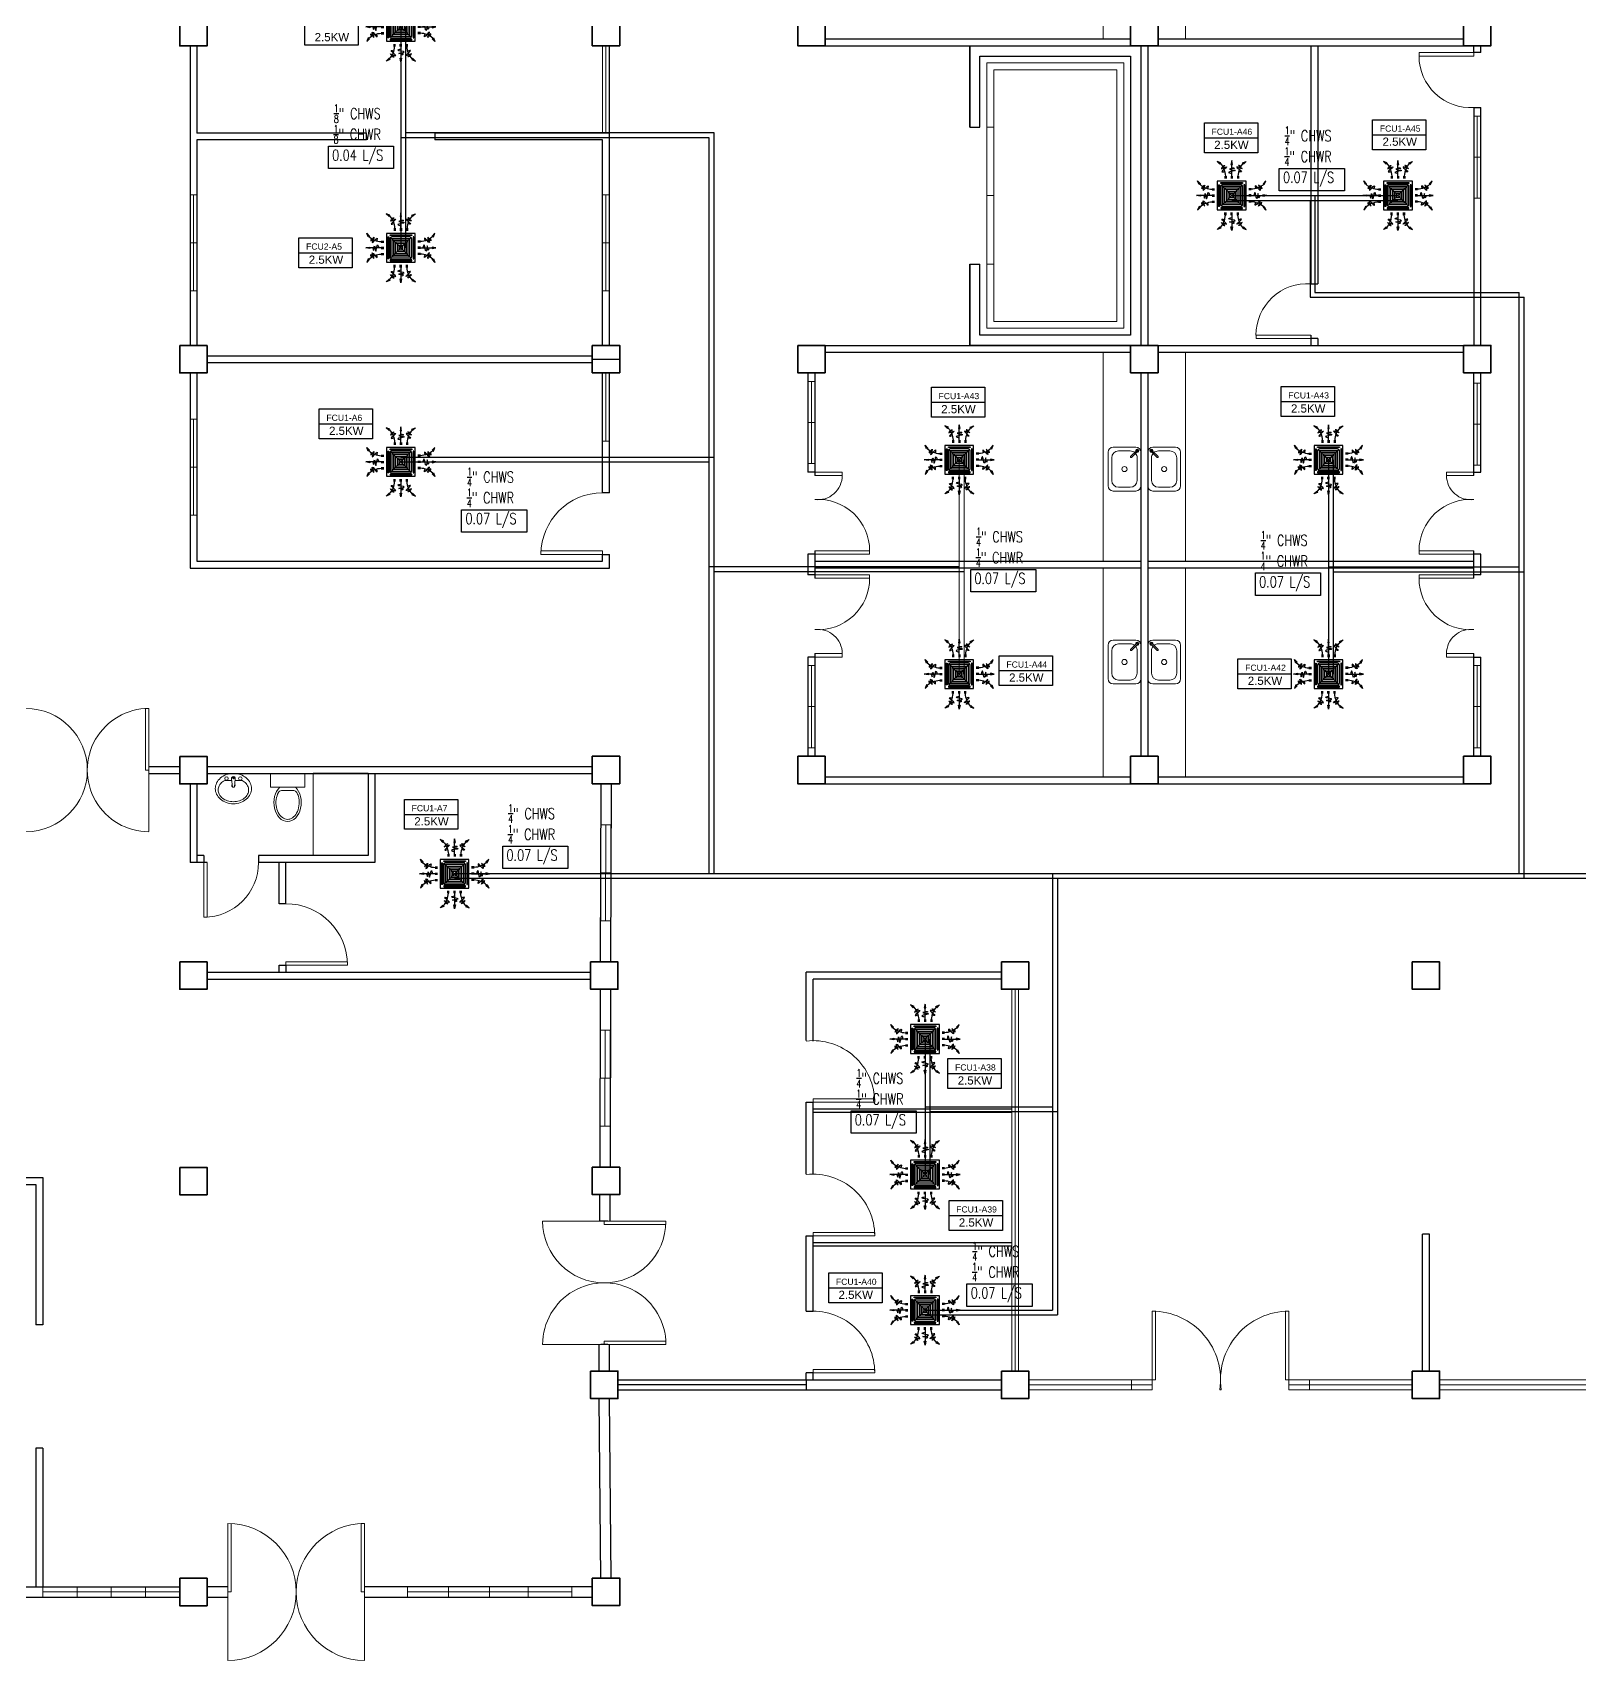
# Model space of a CAD drawing. Header units: millimetres. Extents: x 5 to 430, y 3 to 339.
# Drawn here: x 22.92 to 45.51, y 142.35 to 166.12 of the extents above; entities that cross this region are included whole.
import ezdxf

# ---------------------------------------------------------------- set-up
doc = ezdxf.new("R2010")
doc.units = ezdxf.units.MM
doc.header["$MEASUREMENT"] = 0
for name, color, linetype in [('AIR', 7, 'Continuous'), ('fcu line', 7, 'Continuous'), ('fcu return', 7, 'Continuous'), ('Legends', 7, 'Continuous'), ('pipe label', 7, 'Continuous')]:
    doc.layers.add(name, color=color, linetype=linetype)
doc.styles.add('Arch-Dim', font='simplex.shx', dxfattribs={"width": 0.75})
doc.styles.get("Standard").update_dxf_attribs({"font": 'arial.ttf'})

# ---------------------------------------------------------------- blocks, each defined once
blk = doc.blocks.new('FCU-13000P (CASSETTE SPLIT)')
at = {"layer": 'AIR', "ltscale": 3}
for p, q in [((0, 0.523), (0, 1)), ((-0.193, 0.558), (-0.193, 0.487)), ((-0.162, 0.558), (-0.162, 0.487)), ((-0.016, 0.558), (-0.016, 0.487)), ((0.016, 0.558), (0.016, 0.487)), ((0.162, 0.558), (0.162, 0.487)), ((0.193, 0.558), (0.193, 0.487)), ((-0.523, 0), (-1, 0)), ((-0.558, 0.193), (-0.487, 0.193)), ((-0.558, 0.162), (-0.487, 0.162)), ((-0.558, 0.016), (-0.487, 0.016)), ((0.558, 0.193), (0.487, 0.193)), ((0.558, 0.162), (0.487, 0.162)), ((0.558, 0.016), (0.487, 0.016)), ((0.523, 0), (1, 0)), ((-0.558, -0.016), (-0.487, -0.016)), ((-0.558, -0.162), (-0.487, -0.162)), ((-0.558, -0.193), (-0.487, -0.193)), ((0.558, -0.016), (0.487, -0.016)), ((0.558, -0.162), (0.487, -0.162)), ((0.558, -0.193), (0.487, -0.193)), ((-0.193, -0.558), (-0.193, -0.487)), ((-0.162, -0.558), (-0.162, -0.487)), ((-0.016, -0.558), (-0.016, -0.487)), ((0, -0.523), (0, -1)), ((0.016, -0.558), (0.016, -0.487)), ((0.162, -0.558), (0.162, -0.487)), ((0.193, -0.558), (0.193, -0.487))]:
    blk.add_line(p, q, dxfattribs=at)
at = {"layer": 'AIR'}
for p, q in [((0.295, -0.295), (-0.295, 0.295)), ((0.295, 0.295), (-0.295, -0.295))]:
    blk.add_line(p, q, dxfattribs=at)
at = {"layer": 'AIR', "ltscale": 3}
for points in [[(-0.335, 0.895), (-0.311, 0.932), (-0.416, 0.973)], [(-0.022, 0.89), (0.022, 0.89), (0, 1)], [(0.335, 0.895), (0.311, 0.932), (0.416, 0.973)], [(-0.89, 0.022), (-0.89, -0.022), (-1, 0)], [(-0.895, 0.335), (-0.932, 0.311), (-0.973, 0.416)], [(0.89, 0.022), (0.89, -0.022), (1, 0)], [(0.895, 0.335), (0.932, 0.311), (0.973, 0.416)], [(-0.895, -0.335), (-0.932, -0.311), (-0.973, -0.416)], [(0.895, -0.335), (0.932, -0.311), (0.973, -0.416)], [(-0.335, -0.895), (-0.311, -0.932), (-0.416, -0.973)], [(-0.022, -0.89), (0.022, -0.89), (0, -1)], [(0.335, -0.895), (0.311, -0.932), (0.416, -0.973)]]:
    blk.add_lwpolyline(points, close=True, dxfattribs=at)
at = {"layer": 'AIR'}
for points in [[(-0.323, 0.914, -0.171809), (-0.178, 0.558), (-0.178, 0.522)], [(0.323, 0.914, 0.171809), (0.178, 0.558), (0.178, 0.522)], [(-0.914, 0.323, 0.171809), (-0.558, 0.178), (-0.522, 0.178)], [(0.914, 0.323, -0.171809), (0.558, 0.178), (0.522, 0.178)], [(-0.914, -0.323, -0.171809), (-0.558, -0.178), (-0.522, -0.178)], [(0.914, -0.323, 0.171809), (0.558, -0.178), (0.522, -0.178)], [(-0.323, -0.914, 0.171809), (-0.178, -0.558), (-0.178, -0.522)], [(0.323, -0.914, -0.171809), (0.178, -0.558), (0.178, -0.522)]]:
    blk.add_lwpolyline(points, format="xyb", dxfattribs=at)
for points in [[(-0.41, -0.41), (0.41, -0.41), (0.41, 0.41), (-0.41, 0.41)], [(-0.373, 0.31), (-0.348, 0.31), (-0.348, -0.31), (-0.373, -0.31)], [(-0.31, 0.372), (0.31, 0.372), (0.31, 0.348), (-0.31, 0.348)], [(-0.26, -0.26), (0.26, -0.26), (0.26, 0.26), (-0.26, 0.26)], [(-0.21, -0.21), (0.21, -0.21), (0.21, 0.21), (-0.21, 0.21)], [(-0.16, -0.16), (0.16, -0.16), (0.16, 0.16), (-0.16, 0.16)], [(-0.11, -0.11), (0.11, -0.11), (0.11, 0.11), (-0.11, 0.11)], [(-0.06, -0.06), (0.06, -0.06), (0.06, 0.06), (-0.06, 0.06)], [(0.372, 0.31), (0.348, 0.31), (0.348, -0.31), (0.372, -0.31)], [(-0.31, -0.373), (0.31, -0.373), (0.31, -0.348), (-0.31, -0.348)]]:
    blk.add_lwpolyline(points, close=True, dxfattribs=at)
blk.add_lwpolyline([(-0.26, -0.31), (0.26, -0.31, 0.414214), (0.31, -0.26), (0.31, 0.26, 0.414214), (0.26, 0.31), (-0.26, 0.31, 0.414214), (-0.31, 0.26), (-0.31, -0.26, 0.414214)], format="xyb", close=True, dxfattribs=at)
at = {"layer": 'AIR', "ltscale": 3}
for points in [[(-0.268, 0.84), (-0.231, 0.852), (-0.134, 0.882), (-0.422, 0.704), (0.005, 0.903), (-0.358, 0.645), (-0.239, 0.678), (-0.199, 0.69)], [(0.268, 0.84), (0.231, 0.852), (0.134, 0.882), (0.422, 0.704), (-0.005, 0.903), (0.358, 0.645), (0.239, 0.678), (0.199, 0.69)], [(-0.84, 0.268), (-0.852, 0.231), (-0.882, 0.134), (-0.704, 0.422), (-0.903, -0.005), (-0.645, 0.358), (-0.678, 0.239), (-0.69, 0.199)], [(0.84, 0.268), (0.852, 0.231), (0.882, 0.134), (0.704, 0.422), (0.903, -0.005), (0.645, 0.358), (0.678, 0.239), (0.69, 0.199)], [(-0.84, -0.268), (-0.852, -0.231), (-0.882, -0.134), (-0.704, -0.422), (-0.903, 0.005), (-0.645, -0.358), (-0.678, -0.239), (-0.69, -0.199)], [(0.84, -0.268), (0.852, -0.231), (0.882, -0.134), (0.704, -0.422), (0.903, 0.005), (0.645, -0.358), (0.678, -0.239), (0.69, -0.199)], [(-0.268, -0.84), (-0.231, -0.852), (-0.134, -0.882), (-0.422, -0.704), (0.005, -0.903), (-0.358, -0.645), (-0.239, -0.678), (-0.199, -0.69)], [(0.268, -0.84), (0.231, -0.852), (0.134, -0.882), (0.422, -0.704), (-0.005, -0.903), (0.358, -0.645), (0.239, -0.678), (0.199, -0.69)]]:
    blk.add_open_spline(points, degree=3, knots=[0.0032834, 0.0032834, 0.0032834, 0.0032834, 0.0712567, 0.1924075, 0.3347111, 0.5062145, 0.5813292, 0.5813292, 0.5813292, 0.5813292], dxfattribs=at)
for points in [[(0, 0.8), (0.077, 0.776), (-0.058, 0.755), (0.098, 0.718), (-0.087, 0.663), (0, 0.631)], [(-0.8, 0), (-0.776, -0.077), (-0.755, 0.058), (-0.718, -0.098), (-0.663, 0.087), (-0.631, 0)], [(0.8, 0), (0.776, -0.077), (0.755, 0.058), (0.718, -0.098), (0.663, 0.087), (0.631, 0)], [(0, -0.8), (0.077, -0.776), (-0.058, -0.755), (0.098, -0.718), (-0.087, -0.663), (0, -0.631)]]:
    blk.add_spline(points, degree=3, dxfattribs=at)
for points in [[(-0.416, 0.973), (-0.335, 0.895), (-0.311, 0.932)], [(0, 1), (-0.022, 0.89), (0.022, 0.89)], [(0.416, 0.973), (0.335, 0.895), (0.311, 0.932)], [(-1, 0), (-0.89, 0.022), (-0.89, -0.022)], [(-0.973, 0.416), (-0.895, 0.335), (-0.932, 0.311)], [(1, 0), (0.89, 0.022), (0.89, -0.022)], [(0.973, 0.416), (0.895, 0.335), (0.932, 0.311)], [(-0.973, -0.416), (-0.895, -0.335), (-0.932, -0.311)], [(0.973, -0.416), (0.895, -0.335), (0.932, -0.311)], [(-0.416, -0.973), (-0.335, -0.895), (-0.311, -0.932)], [(0, -1), (-0.022, -0.89), (0.022, -0.89)], [(0.416, -0.973), (0.335, -0.895), (0.311, -0.932)]]:
    blk.add_solid(points, dxfattribs=at)

msp = doc.modelspace()

# ---------------------------------------------------------------- linework, layer by layer
at = {"color": 8, "lineweight": 9}
for p, q in [((38.557, 166.024), (38.557, 169.063)), ((39.757, 166.024), (39.757, 169.063)), ((31.245, 164.649), (31.245, 165.924)), ((31.295, 165.924), (31.295, 164.649)), ((36.857, 164.737), (36.957, 164.737)), ((36.857, 164.737), (36.857, 162.737)), ((36.957, 164.737), (36.957, 162.737)), ((31.245, 164.649), (31.345, 164.649)), ((25.22, 163.748), (25.32, 163.748)), ((25.27, 163.748), (25.27, 162.348)), ((31.245, 163.748), (31.345, 163.748)), ((31.295, 163.748), (31.295, 162.348)), ((36.957, 163.737), (36.857, 163.737)), ((25.22, 163.048), (25.32, 163.048)), ((31.245, 163.048), (31.345, 163.048)), ((36.857, 162.737), (36.957, 162.737)), ((25.32, 162.348), (25.22, 162.348)), ((31.345, 162.348), (31.245, 162.348)), ((38.557, 158.399), (38.557, 161.449)), ((39.757, 158.399), (39.757, 161.449)), ((31.245, 161.149), (31.245, 160.149)), ((31.295, 161.149), (31.295, 160.149)), ((25.22, 159.772), (25.22, 160.472)), ((25.22, 160.472), (25.32, 160.472)), ((25.27, 160.472), (25.27, 159.072)), ((25.32, 160.472), (25.32, 159.072)), ((31.245, 160.149), (31.345, 160.149)), ((25.22, 159.772), (25.32, 159.772)), ((25.32, 159.072), (25.22, 159.072)), ((38.557, 155.249), (38.557, 158.299)), ((39.757, 155.249), (39.757, 158.299)), ((25.839, 155.101), (25.826, 155.222)), ((25.868, 155.101), (25.881, 155.222)), ((26.395, 155.298), (26.895, 155.298)), ((26.395, 155.098), (26.395, 155.298)), ((26.895, 155.298), (26.895, 155.098)), ((27.02, 155.299), (27.02, 154.099)), ((26.895, 155.098), (26.395, 155.098)), ((26.735, 155.048), (26.554, 155.048)), ((31.366, 154.548), (31.218, 154.548)), ((31.218, 154.548), (31.218, 153.148)), ((31.292, 154.548), (31.288, 153.148)), ((31.366, 153.848), (31.366, 154.548)), ((31.366, 153.848), (31.218, 153.848)), ((31.218, 153.148), (31.364, 153.148)), ((37.22, 152.147), (37.22, 146.572)), ((37.27, 152.147), (37.27, 146.572)), ((37.32, 152.147), (37.32, 146.572)), ((31.357, 151.548), (31.209, 151.548)), ((31.209, 151.548), (31.209, 150.148)), ((31.283, 151.548), (31.279, 150.148)), ((31.357, 150.848), (31.357, 151.548)), ((31.357, 150.848), (31.209, 150.848)), ((31.209, 150.148), (31.355, 150.148)), ((37.47, 146.447), (39.32, 146.447)), ((39.32, 146.447), (37.47, 146.447)), ((39.27, 146.447), (38.97, 146.447)), ((38.97, 146.447), (38.97, 146.297)), ((39.27, 146.447), (39.27, 146.297)), ((41.22, 146.447), (43.07, 146.447)), ((43.07, 146.447), (41.22, 146.447)), ((41.27, 146.447), (41.27, 146.297)), ((41.27, 146.447), (41.57, 146.447)), ((41.57, 146.447), (41.57, 146.297)), ((43.47, 146.447), (46.82, 146.447)), ((38.97, 146.372), (37.47, 146.372)), ((37.47, 146.297), (39.27, 146.297)), ((38.97, 146.372), (39.27, 146.372)), ((41.57, 146.372), (41.27, 146.372)), ((41.27, 146.297), (43.07, 146.297)), ((41.57, 146.372), (43.07, 146.372)), ((43.47, 146.372), (46.82, 146.372)), ((43.47, 146.297), (46.82, 146.297)), ((23.07, 143.422), (24.07, 143.422)), ((23.07, 143.347), (25.07, 143.347)), ((25.07, 143.422), (23.12, 143.422)), ((23.57, 143.422), (23.57, 143.272)), ((24.07, 143.422), (25.07, 143.422)), ((24.07, 143.422), (24.07, 143.272)), ((24.57, 143.422), (24.57, 143.272)), ((28.395, 143.272), (28.395, 143.422)), ((29.595, 143.422), (28.395, 143.422)), ((28.395, 143.347), (30.795, 143.347)), ((28.995, 143.422), (28.995, 143.272)), ((29.22, 143.422), (31.095, 143.422)), ((29.595, 143.422), (30.795, 143.422)), ((29.595, 143.422), (29.595, 143.272)), ((30.157, 143.422), (30.157, 143.272)), ((30.795, 143.422), (30.795, 143.272)), ((23.12, 143.272), (25.07, 143.272)), ((30.795, 143.272), (28.395, 143.272))]:
    msp.add_line(p, q, dxfattribs=at)
at = {"color": 8, "lineweight": 25}
for p, q in [((25.22, 165.922), (25.22, 161.547)), ((25.32, 165.922), (25.32, 164.649)), ((31.345, 161.549), (31.345, 165.924)), ((34.495, 166.024), (38.957, 166.024)), ((34.495, 165.924), (43.82, 165.924)), ((36.607, 165.924), (36.607, 164.737)), ((39.107, 165.924), (39.107, 161.549)), ((39.207, 165.924), (39.207, 161.549)), ((39.357, 166.024), (43.82, 166.024)), ((39.357, 165.924), (43.82, 165.924)), ((41.589, 165.924), (41.589, 162.449)), ((41.689, 165.924), (41.689, 162.449)), ((43.97, 165.824), (43.97, 165.924)), ((44.07, 165.824), (44.07, 165.924)), ((44.07, 165.824), (43.97, 165.824)), ((43.97, 165.024), (43.97, 161.549)), ((43.97, 165.024), (44.07, 165.024)), ((44.07, 161.549), (44.07, 165.024)), ((36.607, 164.737), (36.757, 164.737)), ((27.795, 164.649), (25.32, 164.649)), ((25.32, 164.549), (25.32, 161.547)), ((27.795, 164.549), (25.32, 164.549)), ((27.795, 164.549), (27.795, 164.649)), ((31.245, 164.649), (28.795, 164.649)), ((28.795, 164.649), (28.795, 164.549)), ((31.245, 164.649), (28.795, 164.649)), ((31.245, 164.549), (28.795, 164.549)), ((31.245, 161.549), (31.245, 164.549)), ((36.607, 162.737), (36.607, 161.549)), ((36.607, 162.737), (36.757, 162.737)), ((41.589, 162.449), (41.689, 162.449)), ((41.589, 161.699), (41.589, 161.549)), ((41.689, 161.649), (41.589, 161.649)), ((41.689, 161.649), (41.689, 161.549)), ((34.495, 161.549), (43.82, 161.549)), ((34.495, 161.449), (38.957, 161.449)), ((39.357, 161.449), (43.82, 161.449)), ((25.47, 161.397), (31.095, 161.397)), ((25.47, 161.297), (31.095, 161.297)), ((31.095, 161.349), (31.495, 161.349)), ((25.22, 161.147), (25.22, 158.297)), ((25.32, 161.147), (25.32, 158.397)), ((31.245, 159.397), (31.245, 161.149)), ((31.345, 159.397), (31.345, 161.149)), ((34.245, 161.149), (34.245, 159.699)), ((34.345, 161.149), (34.345, 159.649)), ((39.107, 161.149), (39.107, 155.549)), ((39.207, 161.149), (39.207, 155.549)), ((43.97, 159.649), (43.97, 161.149)), ((44.07, 159.699), (44.07, 161.149)), ((34.345, 159.699), (34.245, 159.699)), ((43.97, 159.699), (44.07, 159.699)), ((31.345, 159.397), (31.245, 159.397)), ((34.345, 158.549), (34.345, 158.149)), ((43.97, 158.149), (43.97, 158.549)), ((25.32, 158.397), (31.245, 158.397)), ((31.245, 158.397), (31.245, 158.497)), ((31.245, 158.397), (31.245, 158.497)), ((31.245, 158.497), (31.345, 158.497)), ((31.345, 158.297), (31.345, 158.497)), ((34.245, 158.499), (34.245, 158.199)), ((34.345, 158.499), (34.245, 158.499)), ((34.345, 158.399), (39.107, 158.399)), ((39.207, 158.399), (43.97, 158.399)), ((44.07, 158.499), (43.97, 158.499)), ((44.07, 158.199), (44.07, 158.499)), ((25.22, 158.297), (31.345, 158.297)), ((34.345, 158.199), (34.245, 158.199)), ((34.345, 158.299), (39.107, 158.299)), ((39.207, 158.299), (43.97, 158.299)), ((44.07, 158.199), (43.97, 158.199)), ((34.245, 156.999), (34.245, 155.549)), ((34.345, 156.999), (34.245, 156.999)), ((34.345, 157.049), (34.345, 155.549)), ((43.97, 155.549), (43.97, 157.049)), ((43.97, 156.999), (44.07, 156.999)), ((44.07, 155.549), (44.07, 156.999)), ((24.62, 155.398), (25.07, 155.398)), ((24.62, 155.298), (25.07, 155.298)), ((25.47, 155.399), (31.095, 155.399)), ((25.47, 155.299), (31.095, 155.299)), ((25.47, 155.299), (27.82, 155.299)), ((27.82, 155.299), (27.02, 155.299)), ((27.82, 155.299), (27.92, 155.299)), ((27.82, 155.299), (27.82, 154.099)), ((27.92, 155.299), (27.92, 153.999)), ((34.495, 155.249), (38.957, 155.249)), ((39.357, 155.249), (43.82, 155.249)), ((25.22, 155.147), (25.22, 153.999)), ((25.32, 155.147), (25.32, 153.999)), ((31.22, 155.15), (31.212, 152.547)), ((31.37, 155.149), (31.362, 152.547)), ((34.495, 155.149), (38.957, 155.149)), ((39.357, 155.149), (43.82, 155.149)), ((25.42, 154.099), (25.32, 154.099)), ((25.42, 154.099), (25.42, 153.999)), ((27.82, 154.099), (26.22, 154.099)), ((26.22, 154.099), (26.22, 153.999)), ((25.32, 153.999), (25.22, 153.999)), ((25.47, 153.999), (25.32, 153.999)), ((27.92, 153.999), (26.22, 153.999)), ((26.52, 153.397), (26.52, 153.999)), ((26.62, 153.397), (26.62, 153.999)), ((26.62, 153.397), (26.52, 153.397)), ((25.47, 152.397), (31.07, 152.397)), ((26.52, 152.397), (26.52, 152.497)), ((26.52, 152.497), (26.62, 152.497)), ((26.62, 152.497), (26.62, 152.397)), ((34.22, 151.397), (34.22, 152.397)), ((37.07, 152.397), (34.22, 152.397)), ((25.47, 152.297), (31.07, 152.297)), ((31.211, 152.147), (31.204, 149.549)), ((31.361, 152.147), (31.354, 149.549)), ((34.32, 151.392), (34.32, 152.297)), ((34.32, 151.392), (34.32, 152.297)), ((37.07, 152.297), (34.32, 152.297)), ((34.22, 149.447), (34.22, 150.497)), ((34.22, 150.497), (34.32, 150.497)), ((34.32, 149.442), (34.32, 150.497)), ((34.32, 149.442), (34.32, 150.497)), ((37.22, 150.397), (34.32, 150.397)), ((37.22, 150.347), (34.32, 150.347)), ((22.37, 149.397), (23.07, 149.397)), ((22.37, 149.297), (22.97, 149.297)), ((22.97, 149.297), (22.97, 147.247)), ((23.07, 149.397), (23.07, 149.297)), ((23.07, 149.297), (23.07, 147.247)), ((31.202, 149.149), (31.202, 148.761)), ((31.352, 149.149), (31.352, 148.761)), ((31.32, 148.761), (31.202, 148.761)), ((43.22, 146.572), (43.22, 148.572)), ((43.32, 148.572), (43.22, 148.572)), ((43.32, 146.572), (43.32, 148.572)), ((34.22, 147.447), (34.22, 148.547)), ((34.22, 148.547), (34.32, 148.547)), ((34.32, 147.442), (34.32, 148.547)), ((34.32, 147.442), (34.32, 148.547)), ((37.22, 148.447), (34.32, 148.447)), ((37.22, 148.397), (34.32, 148.397)), ((23.07, 147.247), (22.97, 147.247)), ((31.195, 146.572), (31.195, 146.961)), ((31.32, 146.961), (31.22, 146.961)), ((31.345, 146.572), (31.345, 146.961)), ((31.47, 146.447), (37.07, 146.447)), ((34.22, 146.447), (34.22, 146.547)), ((34.32, 146.547), (34.22, 146.547)), ((34.32, 146.447), (34.32, 146.547)), ((34.32, 146.447), (34.32, 146.547)), ((34.32, 146.447), (34.32, 146.547)), ((31.47, 146.297), (37.07, 146.297)), ((31.22, 143.549), (31.195, 146.171)), ((31.37, 143.55), (31.345, 146.173)), ((22.97, 145.447), (22.97, 143.422)), ((23.07, 145.447), (22.97, 145.447)), ((23.07, 145.447), (23.07, 143.422)), ((22.37, 143.422), (25.07, 143.422)), ((25.77, 143.422), (25.47, 143.422)), ((31.095, 143.422), (27.77, 143.422)), ((22.37, 143.272), (25.07, 143.272)), ((25.47, 143.272), (25.57, 143.272)), ((25.47, 143.272), (25.77, 143.272)), ((27.77, 143.272), (31.095, 143.272))]:
    msp.add_line(p, q, dxfattribs=at)
at = {"color": 8, "linetype": 'ByBlock', "lineweight": 9}
for p, q in [((44.07, 164.897), (43.97, 164.897)), ((43.97, 164.897), (43.97, 163.697)), ((44.02, 164.897), (44.02, 163.697)), ((44.07, 164.297), (44.07, 164.897)), ((43.97, 164.297), (44.07, 164.297)), ((43.97, 163.697), (44.07, 163.697)), ((34.345, 161.024), (34.245, 161.024)), ((34.245, 161.024), (34.245, 159.824)), ((34.295, 161.024), (34.295, 159.824)), ((34.345, 160.424), (34.345, 161.024)), ((44.07, 160.999), (43.97, 160.999)), ((43.97, 160.999), (43.97, 159.799)), ((44.02, 160.999), (44.02, 159.799)), ((44.07, 160.399), (44.07, 160.999)), ((34.245, 160.424), (34.345, 160.424)), ((43.97, 160.399), (44.07, 160.399)), ((34.245, 159.824), (34.345, 159.824)), ((43.97, 159.799), (44.07, 159.799)), ((34.345, 156.874), (34.245, 156.874)), ((34.245, 156.874), (34.245, 155.674)), ((34.295, 156.874), (34.295, 155.674)), ((34.345, 156.274), (34.345, 156.874)), ((44.07, 156.874), (43.97, 156.874)), ((43.97, 156.874), (43.97, 155.674)), ((44.02, 156.874), (44.02, 155.674)), ((44.07, 156.274), (44.07, 156.874)), ((34.245, 156.274), (34.345, 156.274)), ((43.97, 156.274), (44.07, 156.274)), ((34.245, 155.674), (34.345, 155.674)), ((43.97, 155.674), (44.07, 155.674))]:
    msp.add_line(p, q, dxfattribs=at)
at = {"color": 8, "lineweight": 9, "ltscale": 0.4}
for p, q in [((38.627, 159.988), (38.627, 159.498)), ((39.032, 160.063), (38.702, 160.063)), ((38.952, 160.008), (38.782, 160.008)), ((39.048, 160.016), (38.957, 159.925)), ((39.06, 160.004), (38.969, 159.913)), ((39.107, 159.498), (39.107, 159.988)), ((39.207, 159.498), (39.207, 159.988)), ((39.254, 160.004), (39.345, 159.913)), ((39.267, 160.016), (39.358, 159.925)), ((39.282, 160.063), (39.612, 160.063)), ((39.362, 160.008), (39.532, 160.008)), ((39.687, 159.988), (39.687, 159.498)), ((38.682, 159.908), (38.682, 159.578)), ((39.052, 159.578), (39.052, 159.908)), ((39.262, 159.578), (39.262, 159.908)), ((39.632, 159.908), (39.632, 159.578)), ((38.702, 159.423), (39.032, 159.423)), ((38.782, 159.478), (38.952, 159.478)), ((39.612, 159.423), (39.282, 159.423)), ((39.532, 159.478), (39.362, 159.478)), ((38.627, 157.171), (38.627, 156.681)), ((39.032, 157.246), (38.702, 157.246)), ((38.952, 157.191), (38.782, 157.191)), ((39.048, 157.199), (38.957, 157.108)), ((39.06, 157.187), (38.969, 157.096)), ((39.107, 156.681), (39.107, 157.171)), ((39.207, 156.681), (39.207, 157.171)), ((39.254, 157.187), (39.345, 157.096)), ((39.267, 157.199), (39.358, 157.108)), ((39.282, 157.246), (39.612, 157.246)), ((39.362, 157.191), (39.532, 157.191)), ((39.687, 157.171), (39.687, 156.681)), ((38.682, 157.091), (38.682, 156.761)), ((39.052, 156.761), (39.052, 157.091)), ((39.262, 156.761), (39.262, 157.091)), ((39.632, 157.091), (39.632, 156.761)), ((38.782, 156.661), (38.952, 156.661)), ((39.532, 156.661), (39.362, 156.661)), ((38.702, 156.606), (39.032, 156.606)), ((39.612, 156.606), (39.282, 156.606))]:
    msp.add_line(p, q, dxfattribs=at)
at = {"color": 8, "lineweight": 13}
for p, q in [((30.345, 158.547), (31.245, 158.547)), ((30.345, 158.497), (30.345, 158.547)), ((31.245, 158.547), (31.245, 158.497)), ((31.245, 158.497), (30.345, 158.497)), ((24.62, 156.248), (24.57, 156.248)), ((24.57, 156.248), (24.57, 155.348)), ((24.62, 155.348), (24.62, 156.248)), ((23.714, 155.298), (23.726, 155.298)), ((23.72, 155.398), (23.72, 155.398)), ((23.72, 155.398), (23.72, 155.398)), ((24.57, 155.348), (24.62, 155.348)), ((24.62, 155.398), (24.62, 155.298)), ((24.62, 155.298), (24.62, 154.449)), ((25.42, 153.999), (25.42, 153.199)), ((25.47, 153.999), (25.42, 153.999)), ((25.47, 153.199), (25.47, 153.999)), ((25.42, 153.199), (25.47, 153.199)), ((27.52, 152.547), (26.62, 152.547)), ((26.62, 152.547), (26.62, 152.497)), ((26.62, 152.497), (27.52, 152.497)), ((27.52, 152.497), (27.52, 152.547)), ((34.32, 150.497), (34.32, 150.547)), ((35.22, 150.547), (34.32, 150.547)), ((34.32, 150.497), (35.22, 150.497)), ((35.22, 150.497), (35.22, 150.547)), ((31.202, 148.761), (30.37, 148.761)), ((31.27, 148.761), (32.17, 148.761)), ((31.27, 148.711), (31.27, 148.761)), ((32.17, 148.711), (31.27, 148.711)), ((32.17, 148.761), (32.17, 148.711)), ((34.32, 148.547), (34.32, 148.597)), ((35.22, 148.597), (34.32, 148.597)), ((35.22, 148.547), (35.22, 148.597)), ((34.32, 148.547), (35.22, 148.547)), ((39.27, 146.447), (39.27, 147.447)), ((39.27, 147.447), (39.32, 147.447)), ((39.32, 147.447), (39.32, 146.447)), ((41.27, 147.447), (41.22, 147.447)), ((41.22, 147.447), (41.22, 146.447)), ((41.27, 146.447), (41.27, 147.447)), ((31.22, 146.961), (30.37, 146.961)), ((32.17, 147.011), (31.27, 147.011)), ((31.27, 147.011), (31.27, 146.961)), ((31.27, 146.961), (32.17, 146.961)), ((32.17, 146.961), (32.17, 147.011)), ((34.32, 146.547), (34.32, 146.597)), ((35.22, 146.597), (34.32, 146.597)), ((34.32, 146.547), (35.22, 146.547)), ((35.22, 146.547), (35.22, 146.597)), ((39.32, 146.447), (39.27, 146.447)), ((41.22, 146.447), (41.27, 146.447)), ((40.259, 146.297), (40.281, 146.297)), ((25.77, 143.347), (25.77, 144.347)), ((25.82, 144.347), (25.82, 143.347)), ((27.77, 144.347), (27.72, 144.347)), ((27.72, 144.347), (27.72, 143.347)), ((27.77, 143.347), (27.77, 144.347)), ((25.77, 143.272), (25.77, 143.422)), ((25.82, 143.347), (25.77, 143.347)), ((25.77, 143.347), (25.77, 142.347)), ((27.72, 143.347), (27.77, 143.347)), ((27.77, 143.422), (27.77, 143.272)), ((27.77, 143.347), (27.77, 142.347))]:
    msp.add_line(p, q, dxfattribs=at)
at = {"color": 8, "lineweight": -2}
for p, q in [((31.22, 147.866), (31.22, 147.855)), ((31.32, 147.861), (31.32, 147.861)), ((31.32, 147.861), (31.32, 147.861)), ((34.22, 147.447), (34.32, 147.447)), ((34.22, 146.447), (34.22, 146.297)), ((34.22, 146.372), (31.47, 146.372))]:
    msp.add_line(p, q, dxfattribs=at)
at = {"color": 8, "lineweight": 35}
for points in [[(25.07, 166.322), (25.47, 166.322), (25.47, 165.922), (25.07, 165.922)], [(31.095, 166.324), (31.495, 166.324), (31.495, 165.924), (31.095, 165.924)], [(34.095, 166.324), (34.495, 166.324), (34.495, 165.924), (34.095, 165.924)], [(38.957, 166.324), (39.357, 166.324), (39.357, 165.924), (38.957, 165.924)], [(43.82, 166.324), (44.22, 166.324), (44.22, 165.924), (43.82, 165.924)], [(25.07, 161.547), (25.47, 161.547), (25.47, 161.147), (25.07, 161.147)], [(31.095, 161.549), (31.495, 161.549), (31.495, 161.149), (31.095, 161.149)], [(34.095, 161.549), (34.495, 161.549), (34.495, 161.149), (34.095, 161.149)], [(38.957, 161.549), (39.357, 161.549), (39.357, 161.149), (38.957, 161.149)], [(43.82, 161.549), (44.22, 161.549), (44.22, 161.149), (43.82, 161.149)], [(25.07, 155.547), (25.47, 155.547), (25.47, 155.147), (25.07, 155.147)], [(31.095, 155.549), (31.495, 155.549), (31.495, 155.149), (31.095, 155.149)], [(34.095, 155.549), (34.495, 155.549), (34.495, 155.149), (34.095, 155.149)], [(38.957, 155.549), (39.357, 155.549), (39.357, 155.149), (38.957, 155.149)], [(43.82, 155.549), (44.22, 155.549), (44.22, 155.149), (43.82, 155.149)], [(25.07, 152.547), (25.47, 152.547), (25.47, 152.147), (25.07, 152.147)], [(31.07, 152.547), (31.47, 152.547), (31.47, 152.147), (31.07, 152.147)], [(37.07, 152.547), (37.47, 152.547), (37.47, 152.147), (37.07, 152.147)], [(43.07, 152.547), (43.47, 152.547), (43.47, 152.147), (43.07, 152.147)], [(25.07, 149.547), (25.47, 149.547), (25.47, 149.147), (25.07, 149.147)], [(31.095, 149.549), (31.495, 149.549), (31.495, 149.149), (31.095, 149.149)], [(31.07, 146.572), (31.47, 146.572), (31.47, 146.172), (31.07, 146.172)], [(37.07, 146.572), (37.47, 146.572), (37.47, 146.172), (37.07, 146.172)], [(43.07, 146.572), (43.47, 146.572), (43.47, 146.172), (43.07, 146.172)], [(25.07, 143.547), (25.47, 143.547), (25.47, 143.147), (25.07, 143.147)], [(31.095, 143.549), (31.495, 143.549), (31.495, 143.149), (31.095, 143.149)]]:
    msp.add_lwpolyline(points, close=True, dxfattribs=at)
at = {"color": 8, "lineweight": 9}
for points in [[(31.245, 165.924), (31.345, 165.924), (31.345, 164.649), (31.245, 164.649)], [(43.97, 164.897), (44.07, 164.897), (44.07, 163.697), (43.97, 163.697)], [(25.22, 163.748), (25.32, 163.748), (25.32, 162.348), (25.22, 162.348)], [(31.245, 163.748), (31.345, 163.748), (31.345, 162.348), (31.245, 162.348)], [(31.245, 161.149), (31.345, 161.149), (31.345, 160.149), (31.245, 160.149)], [(34.245, 161.024), (34.345, 161.024), (34.345, 159.824), (34.245, 159.824)], [(43.97, 160.999), (44.07, 160.999), (44.07, 159.799), (43.97, 159.799)], [(25.22, 160.472), (25.32, 160.472), (25.32, 159.072), (25.22, 159.072)], [(34.245, 156.874), (34.345, 156.874), (34.345, 155.674), (34.245, 155.674)], [(43.97, 156.874), (44.07, 156.874), (44.07, 155.674), (43.97, 155.674)], [(31.218, 154.548), (31.364, 154.548), (31.364, 153.148), (31.218, 153.148)], [(31.209, 151.548), (31.355, 151.548), (31.355, 150.148), (31.209, 150.148)], [(31.47, 146.447), (34.22, 146.447), (34.22, 146.297), (31.47, 146.297)], [(23.07, 143.422), (25.07, 143.422), (25.07, 143.272), (23.07, 143.272)], [(23.07, 143.422), (25.07, 143.422), (25.07, 143.272), (23.07, 143.272)], [(28.395, 143.422), (30.795, 143.422), (30.795, 143.272), (28.395, 143.272)], [(28.395, 143.422), (30.795, 143.422), (30.795, 143.272), (28.395, 143.272)]]:
    msp.add_lwpolyline(points, close=True, dxfattribs=at)
at = {"color": 8, "lineweight": 25}
for points in [[(36.607, 164.737), (36.607, 165.924), (39.107, 165.924), (39.107, 161.549), (36.607, 161.549), (36.607, 162.737)], [(36.757, 164.737), (36.757, 165.774), (38.957, 165.774), (38.957, 161.699), (36.757, 161.699), (36.757, 162.737)]]:
    msp.add_lwpolyline(points, dxfattribs=at)
at = {"color": 8, "lineweight": 13, "ltscale": 0.03}
for points in [[(43.97, 165.824), (43.97, 165.774), (43.17, 165.774), (43.17, 165.824)], [(41.589, 161.649), (41.589, 161.699), (40.789, 161.699), (40.789, 161.649)], [(34.345, 159.699), (34.345, 159.649), (34.745, 159.649), (34.745, 159.699)], [(43.97, 159.699), (43.97, 159.649), (43.57, 159.649), (43.57, 159.699)], [(34.345, 158.549), (34.345, 158.499), (35.145, 158.499), (35.145, 158.549)], [(43.97, 158.549), (43.97, 158.499), (43.17, 158.499), (43.17, 158.549)], [(34.345, 158.149), (34.345, 158.199), (35.145, 158.199), (35.145, 158.149)], [(43.97, 158.149), (43.97, 158.199), (43.17, 158.199), (43.17, 158.149)], [(34.345, 156.999), (34.345, 157.049), (34.745, 157.049), (34.745, 156.999)], [(43.97, 156.999), (43.97, 157.049), (43.57, 157.049), (43.57, 156.999)]]:
    msp.add_lwpolyline(points, close=True, dxfattribs=at)
at = {"color": 8, "lineweight": 9}
for points in [[(36.857, 164.737), (36.857, 165.674), (38.857, 165.674), (38.857, 161.799), (36.857, 161.799), (36.857, 162.737)], [(36.957, 164.737), (36.957, 165.574), (38.757, 165.574), (38.757, 161.899), (36.957, 161.899), (36.957, 162.737)]]:
    msp.add_lwpolyline(points, dxfattribs=at)
for points in [[(26.076, 155.056, -0.124838), (26.06, 154.994, -0.105788), (26.011, 154.936, -0.086697), (25.941, 154.9, -0.076776), (25.853, 154.886, -0.076776), (25.766, 154.9, -0.086697), (25.696, 154.936, -0.105788), (25.647, 154.994, -0.124838), (25.631, 155.056, -0.124838), (25.647, 155.119, -0.105788), (25.696, 155.177, -0.040067), (25.727, 155.196), (25.829, 155.196, -0.040067)], [(25.878, 155.196), (25.98, 155.196, -0.040067), (26.011, 155.177, -0.105788), (26.06, 155.119, -0.124838), (26.076, 155.056, -0.124838)]]:
    msp.add_lwpolyline(points, format="xyb", dxfattribs=at)
at = {"color": 8, "lineweight": 9, "ltscale": 0.4}
for centre in [(38.867, 159.743), (39.447, 159.743), (38.867, 156.926), (39.447, 156.926)]:
    msp.add_circle(centre, 0.0375, dxfattribs=at)
at = {"color": 8, "lineweight": 9}
for centre, radius in [((25.752, 155.225), 0.0255), ((25.853, 155.232), 0.0095), ((25.955, 155.225), 0.0255)]:
    msp.add_circle(centre, radius, dxfattribs=at)
at = {"color": 8, "lineweight": 13, "ltscale": 0.03}
for centre, radius, start, end in [((43.921, 165.774), 0.752, 180, 273.6952), ((41.54, 161.699), 0.752, 86.3048, 180), ((34.392, 159.649), 0.353, 262.3719, 0), ((43.923, 159.649), 0.353, 180, 277.6281), ((34.393, 158.549), 0.752, 0, 93.6952), ((43.921, 158.549), 0.752, 86.3048, 180), ((34.393, 158.149), 0.752, 266.3048, 0), ((43.921, 158.149), 0.752, 180, 273.6952), ((34.392, 157.049), 0.353, 0, 97.6281), ((43.923, 157.049), 0.353, 82.3719, 180)]:
    msp.add_arc(centre, radius, start, end, dxfattribs=at)
at = {"color": 8, "lineweight": 9, "ltscale": 0.4}
for centre, radius, start, end in [((38.702, 159.988), 0.075, 90, 180), ((38.782, 159.908), 0.1, 90, 180), ((38.952, 159.908), 0.1, 50.0132, 90), ((38.952, 159.908), 0.1, 0, 39.9868), ((39.032, 159.988), 0.075, 0, 90), ((39.054, 160.01), 0.0217, 248.7565, 201.2435), ((39.054, 160.01), 0.0145, 262.0499, 187.9501), ((39.054, 160.01), 0.00874, 315, 135), ((39.282, 159.988), 0.075, 90, 180), ((39.26, 160.01), 0.0217, 338.7565, 291.2435), ((39.26, 160.01), 0.0145, 352.0499, 277.9501), ((39.26, 160.01), 0.00874, 45, 225), ((39.362, 159.908), 0.1, 140.0132, 180), ((39.362, 159.908), 0.1, 90, 129.9868), ((39.532, 159.908), 0.1, 0, 90), ((39.612, 159.988), 0.075, 0, 90), ((38.963, 159.919), 0.00874, 135, 315), ((39.352, 159.919), 0.00874, 225, 45), ((38.702, 159.498), 0.075, 180, 270), ((38.782, 159.578), 0.1, 180, 270), ((38.952, 159.578), 0.1, 270, 0), ((39.032, 159.498), 0.075, 270, 0), ((39.282, 159.498), 0.075, 180, 270), ((39.362, 159.578), 0.1, 180, 270), ((39.532, 159.578), 0.1, 270, 0), ((39.612, 159.498), 0.075, 270, 0), ((38.702, 157.171), 0.075, 90, 180), ((38.782, 157.091), 0.1, 90, 180), ((38.952, 157.091), 0.1, 50.0132, 90), ((38.952, 157.091), 0.1, 0, 39.9868), ((39.032, 157.171), 0.075, 0, 90), ((39.054, 157.193), 0.0217, 248.7565, 201.2435), ((39.054, 157.193), 0.0145, 262.0499, 187.9501), ((39.054, 157.193), 0.00874, 315, 135), ((39.282, 157.171), 0.075, 90, 180), ((39.26, 157.193), 0.0217, 338.7565, 291.2435), ((39.26, 157.193), 0.0145, 352.0499, 277.9501), ((39.26, 157.193), 0.00874, 45, 225), ((39.362, 157.091), 0.1, 140.0132, 180), ((39.362, 157.091), 0.1, 90, 129.9868), ((39.532, 157.091), 0.1, 0, 90), ((39.612, 157.171), 0.075, 0, 90), ((38.963, 157.102), 0.00874, 135, 315), ((39.352, 157.102), 0.00874, 225, 45), ((38.702, 156.681), 0.075, 180, 270), ((38.782, 156.761), 0.1, 180, 270), ((38.952, 156.761), 0.1, 270, 0), ((39.032, 156.681), 0.075, 270, 0), ((39.282, 156.681), 0.075, 180, 270), ((39.362, 156.761), 0.1, 180, 270), ((39.532, 156.761), 0.1, 270, 0), ((39.612, 156.681), 0.075, 270, 0)]:
    msp.add_arc(centre, radius, start, end, dxfattribs=at)
at = {"color": 8, "lineweight": 13}
for centre, radius, start, end in [((31.245, 158.497), 0.9, 90, 180), ((22.82, 155.348), 0.9, 270.0079, 90), ((24.62, 155.348), 0.9, 90, 270.0009), ((25.42, 153.999), 0.8, 270, 0), ((26.62, 152.497), 0.9, 0, 90), ((34.32, 150.497), 0.9, 0, 96.3794), ((34.32, 148.547), 0.9, 0, 96.3794), ((31.27, 148.761), 0.9, 180.0054, 359.9976), ((31.27, 146.961), 0.9, 359.9976, 179.9984), ((34.32, 146.547), 0.9, 0, 96.3794), ((39.27, 146.447), 1, 351.3731, 90), ((41.27, 146.447), 1, 90, 188.6269), ((25.77, 143.347), 1, 270, 90), ((27.77, 143.347), 1, 90, 270)]:
    msp.add_arc(centre, radius, start, end, dxfattribs=at)
at = {"color": 8, "lineweight": 9}
for centre, radius, start, end in [((25.812, 155.058), 0.228, 129.8268, 153.5873), ((25.837, 155.029), 0.267, 109.0569, 129.8268), ((25.853, 154.982), 0.317, 90, 109.0569), ((25.853, 155.225), 0.028, 353.7545, 186.2455), ((25.853, 154.982), 0.317, 70.9431, 90), ((25.87, 155.029), 0.267, 50.1732, 70.9431), ((25.895, 155.058), 0.228, 26.4127, 50.1732), ((25.774, 155.077), 0.185, 153.5873, 180), ((25.774, 155.077), 0.185, 180, 206.4127), ((25.812, 155.097), 0.228, 206.4127, 230.1732), ((25.853, 155.124), 0.025, 138.7978, 233.6932), ((25.853, 155.194), 0.0948, 261.2026, 278.7974), ((25.853, 155.124), 0.025, 251.3793, 288.6207), ((25.853, 155.124), 0.025, 306.3068, 41.2022), ((25.895, 155.097), 0.228, 309.8268, 333.5873), ((25.933, 155.077), 0.185, 0, 26.4127), ((25.933, 155.077), 0.185, 333.5873, 0), ((26.554, 154.998), 0.05, 90, 151.9916), ((26.735, 154.998), 0.05, 28.1501, 90), ((25.837, 155.126), 0.267, 230.1732, 250.9431), ((25.853, 155.173), 0.317, 250.9431, 270), ((25.853, 155.173), 0.317, 270, 289.0569), ((25.87, 155.126), 0.267, 289.0569, 309.8268)]:
    msp.add_arc(centre, radius, start, end, dxfattribs=at)
at = {"color": 8, "lineweight": 9, "extrusion": (0, 0, -1)}
msp.add_ellipse((26.645, 154.873), major_axis=(0, 0.275), ratio=0.727273, start_param=0.612555, end_param=5.670631, dxfattribs=at)
at = {"color": 8, "lineweight": 9}
msp.add_open_spline([(26.78, 155.022), (26.788, 155.005), (26.796, 154.987), (26.823, 154.896), (26.817, 154.809), (26.76, 154.677), (26.71, 154.636), (26.612, 154.623), (26.559, 154.649), (26.485, 154.76), (26.467, 154.843), (26.483, 154.957), (26.495, 154.992), (26.51, 155.022)], degree=3, knots=[0.937253, 0.937253, 0.937253, 0.937253, 1.185372, 1.185372, 2.113864, 2.113864, 3.042356, 3.042356, 3.970847, 3.970847, 4.899339, 4.899339, 5.346062, 5.346062, 5.346062, 5.346062], dxfattribs=at)
at = {"layer": 'fcu line', "linetype": 'Continuous'}
for p, q in [((28.299, 166.199), (28.299, 162.974)), ((28.299, 164.587), (32.799, 164.587)), ((32.799, 164.587), (32.799, 153.835)), ((41.647, 163.737), (41.647, 162.323)), ((41.647, 162.323), (44.634, 162.323)), ((44.634, 153.835), (44.634, 162.323)), ((28.299, 159.847), (32.799, 159.847)), ((41.847, 159.879), (41.847, 156.75)), ((36.454, 158.314), (32.799, 158.314)), ((41.847, 158.314), (44.634, 158.314)), ((56.545, 153.835), (29.084, 153.835)), ((37.818, 153.835), (37.818, 147.462)), ((35.954, 150.431), (37.818, 150.431)), ((35.954, 147.462), (37.818, 147.462))]:
    msp.add_line(p, q, dxfattribs=at)
at = {"layer": 'fcu line', "linetype": 'Continuous', "lineweight": 25}
for p, q in [((40.433, 163.737), (42.862, 163.737)), ((35.954, 151.421), (35.954, 149.441))]:
    msp.add_line(p, q, dxfattribs=at)
at = {"layer": 'fcu line', "linetype": 'Continuous', "lineweight": 0}
msp.add_line((36.454, 159.879), (36.454, 156.75), dxfattribs=at)
at = {"layer": 'fcu return', "linetype": 'Continuous'}
for p, q in [((28.369, 166.199), (28.369, 162.974)), ((28.369, 164.657), (32.869, 164.657)), ((32.869, 164.657), (32.869, 153.835)), ((41.577, 163.667), (41.577, 162.253)), ((41.577, 162.253), (44.704, 162.253)), ((44.704, 153.765), (44.704, 162.253)), ((28.299, 159.917), (32.869, 159.917)), ((41.917, 159.879), (41.917, 156.75)), ((36.524, 158.244), (32.869, 158.244)), ((41.917, 158.244), (44.704, 158.244)), ((56.475, 153.765), (29.084, 153.765)), ((37.888, 153.765), (37.888, 147.392)), ((36.024, 150.361), (37.888, 150.361)), ((35.954, 147.392), (37.888, 147.392))]:
    msp.add_line(p, q, dxfattribs=at)
at = {"layer": 'fcu return', "linetype": 'Continuous', "lineweight": 25}
for p, q in [((40.433, 163.667), (42.862, 163.667)), ((36.024, 151.421), (36.024, 149.441))]:
    msp.add_line(p, q, dxfattribs=at)
at = {"layer": 'fcu return', "linetype": 'Continuous', "lineweight": 0}
msp.add_line((36.524, 159.879), (36.524, 156.75), dxfattribs=at)
at = {"layer": 'Legends', "linetype": 'Continuous', "lineweight": 25}
for p, q in [((40.034, 164.579), (40.813, 164.579)), ((42.492, 164.625), (43.271, 164.625)), ((26.81, 162.902), (27.589, 162.902)), ((36.047, 160.719), (36.826, 160.719)), ((41.155, 160.729), (41.934, 160.729)), ((27.106, 160.402), (27.885, 160.402)), ((37.038, 156.8), (37.817, 156.8)), ((40.525, 156.753), (41.303, 156.753)), ((28.351, 154.701), (29.13, 154.701)), ((36.288, 150.916), (37.067, 150.916)), ((36.305, 148.843), (37.084, 148.843)), ((34.548, 147.786), (35.327, 147.786))]:
    msp.add_line(p, q, dxfattribs=at)
at = {"layer": 'Legends'}
for points in [[(26.896, 166.369), (27.675, 166.369), (27.675, 165.932), (26.896, 165.932)], [(40.034, 164.797), (40.813, 164.797), (40.813, 164.361), (40.034, 164.361)], [(42.492, 164.843), (43.271, 164.843), (43.271, 164.406), (42.492, 164.406)], [(26.81, 163.12), (27.589, 163.12), (27.589, 162.684), (26.81, 162.684)], [(36.047, 160.937), (36.826, 160.937), (36.826, 160.501), (36.047, 160.501)], [(41.155, 160.947), (41.934, 160.947), (41.934, 160.51), (41.155, 160.51)], [(27.106, 160.621), (27.885, 160.621), (27.885, 160.184), (27.106, 160.184)], [(37.038, 157.018), (37.817, 157.018), (37.817, 156.581), (37.038, 156.581)], [(40.525, 156.971), (41.303, 156.971), (41.303, 156.534), (40.525, 156.534)], [(28.351, 154.919), (29.13, 154.919), (29.13, 154.483), (28.351, 154.483)], [(36.288, 151.135), (37.067, 151.135), (37.067, 150.698), (36.288, 150.698)], [(36.305, 149.061), (37.084, 149.061), (37.084, 148.624), (36.305, 148.624)], [(34.548, 148.005), (35.327, 148.005), (35.327, 147.568), (34.548, 147.568)]]:
    msp.add_lwpolyline(points, close=True, dxfattribs=at)
at = {"layer": 'pipe label', "color": 2, "linetype": 'Continuous', "lineweight": 25}
for points in [[(27.241, 164.457), (28.192, 164.457), (28.192, 164.13), (27.241, 164.13)], [(41.128, 164.133), (42.08, 164.133), (42.08, 163.806), (41.128, 163.806)], [(29.187, 159.15), (30.139, 159.15), (30.139, 158.823), (29.187, 158.823)], [(36.621, 158.277), (37.572, 158.277), (37.572, 157.95), (36.621, 157.95)], [(40.779, 158.226), (41.731, 158.226), (41.731, 157.899), (40.779, 157.899)], [(29.787, 154.237), (30.738, 154.237), (30.738, 153.909), (29.787, 153.909)], [(34.874, 150.371), (35.826, 150.371), (35.826, 150.044), (34.874, 150.044)], [(36.567, 147.844), (37.519, 147.844), (37.519, 147.517), (36.567, 147.517)]]:
    msp.add_lwpolyline(points, close=True, dxfattribs=at)

# ---------------------------------------------------------------- block references
at = {"layer": 'AIR', "xscale": 0.5113536813550488, "yscale": 0.5113536813550488, "zscale": 0.5113536813550488}
for p in [(28.299, 166.199), (40.433, 163.737), (42.862, 163.737), (28.299, 162.974), (28.299, 159.847), (36.454, 159.879), (41.847, 159.879), (36.454, 156.75), (41.847, 156.75), (29.084, 153.835), (35.954, 151.421), (35.954, 149.441), (35.954, 147.462)]:
    msp.add_blockref('FCU-13000P (CASSETTE SPLIT)', p, dxfattribs=at)

# ---------------------------------------------------------------- texts
at = {"layer": 'Legends', "linetype": 'Continuous', "lineweight": 25, "attachment_point": 1}
for s, width, insert, char_height in [('2.5KW', 0.23674, (27.04, 166.11), 0.12), ('FCU1-A45', 0.44811, (42.597, 164.76), 0.09), ('FCU1-A46', 0.44811, (40.139, 164.714), 0.09), ('2.5KW', 0.23674, (40.178, 164.538), 0.12), ('2.5KW', 0.23674, (42.636, 164.584), 0.12), ('FCU2-A5', 0.44811, (26.915, 163.037), 0.09), ('2.5KW', 0.23674, (26.954, 162.861), 0.12), ('FCU1-A43', 0.44811, (36.152, 160.854), 0.09), ('FCU1-A43', 0.44811, (41.26, 160.864), 0.09), ('2.5KW', 0.23674, (41.299, 160.688), 0.12), ('FCU1-A6', 0.44811, (27.211, 160.537), 0.09), ('2.5KW', 0.23674, (36.191, 160.678), 0.12), ('2.5KW', 0.23674, (27.25, 160.362), 0.12), ('FCU1-A44', 0.44811, (37.143, 156.934), 0.09), ('FCU1-A42', 0.44811, (40.63, 156.888), 0.09), ('2.5KW', 0.23674, (37.182, 156.759), 0.12), ('2.5KW', 0.23674, (40.668, 156.712), 0.12), ('FCU1-A7', 0.44811, (28.456, 154.836), 0.09), ('2.5KW', 0.23674, (28.495, 154.66), 0.12), ('FCU1-A38', 0.44811, (36.393, 151.051), 0.09), ('2.5KW', 0.23674, (36.432, 150.876), 0.12), ('FCU1-A39', 0.44811, (36.41, 148.978), 0.09), ('2.5KW', 0.23674, (36.448, 148.802), 0.12), ('FCU1-A40', 0.44811, (34.653, 147.921), 0.09), ('2.5KW', 0.23674, (34.691, 147.746), 0.12)]:
    msp.add_mtext_dynamic_manual_height_columns(s, width=width, gutter_width=1.011, heights=[0], dxfattribs=dict(at, insert=insert, char_height=char_height))
at = {"layer": 'pipe label', "color": 3, "linetype": 'Continuous', "lineweight": 25, "char_height": 0.16, "attachment_point": 1, "style": 'Arch-Dim'}
for s, insert in [('\\A1;{\\H0.7x;\\S1/8;}" CHWS', (27.32, 165.068)), ('\\A1;{\\H0.7x;\\S1/4;}" CHWS', (41.207, 164.744)), ('\\A1;{\\H0.7x;\\S1/4;}" CHWS', (29.266, 159.761)), ('\\A1;{\\H0.7x;\\S1/4;}" CHWS', (36.7, 158.888)), ('\\A1;{\\H0.7x;\\S1/4;}" CHWS', (40.858, 158.837)), ('\\A1;{\\H0.7x;\\S1/4;}" CHWS', (29.866, 154.847)), ('\\A1;{\\H0.7x;\\S1/4;}" CHWS', (34.953, 150.982)), ('\\A1;{\\H0.7x;\\S1/4;}" CHWS', (36.646, 148.455))]:
    msp.add_mtext_dynamic_manual_height_columns(s, width=0.88035, gutter_width=1.011, heights=[0], dxfattribs=dict(at, insert=insert))
at = {"layer": 'pipe label', "color": 240, "linetype": 'Continuous', "lineweight": 25, "char_height": 0.16, "attachment_point": 1, "style": 'Arch-Dim'}
for s, insert in [('\\A1;{\\H0.7x;\\S1/8;}" CHWR', (27.317, 164.765)), ('\\A1;{\\H0.7x;\\S1/4;}" CHWR', (41.204, 164.441)), ('\\A1;{\\H0.7x;\\S1/4;}" CHWR', (29.263, 159.458)), ('\\A1;{\\H0.7x;\\S1/4;}" CHWR', (36.697, 158.585)), ('\\A1;{\\H0.7x;\\S1/4;}" CHWR', (40.855, 158.534)), ('\\A1;{\\H0.7x;\\S1/4;}" CHWR', (29.863, 154.544)), ('\\A1;{\\H0.7x;\\S1/4;}" CHWR', (34.95, 150.679)), ('\\A1;{\\H0.7x;\\S1/4;}" CHWR', (36.643, 148.152))]:
    msp.add_mtext_dynamic_manual_height_columns(s, width=0.88035, gutter_width=1.011, heights=[0], dxfattribs=dict(at, insert=insert))
at = {"layer": 'pipe label', "color": 2, "linetype": 'Continuous', "lineweight": 25, "char_height": 0.16, "attachment_point": 1, "style": 'Arch-Dim'}
for s, insert in [('0.04 L/S', (27.295, 164.407)), ('0.07 L/S', (41.183, 164.083)), ('0.07 L/S', (29.242, 159.1)), ('0.07 L/S', (36.675, 158.227)), ('0.07 L/S', (40.834, 158.176)), ('0.07 L/S', (29.842, 154.186)), ('0.07 L/S', (34.929, 150.321)), ('0.07 L/S', (36.622, 147.794))]:
    msp.add_mtext_dynamic_manual_height_columns(s, width=0.89967, gutter_width=1.011, heights=[0], dxfattribs=dict(at, insert=insert))

doc.saveas('drawing.dxf')
